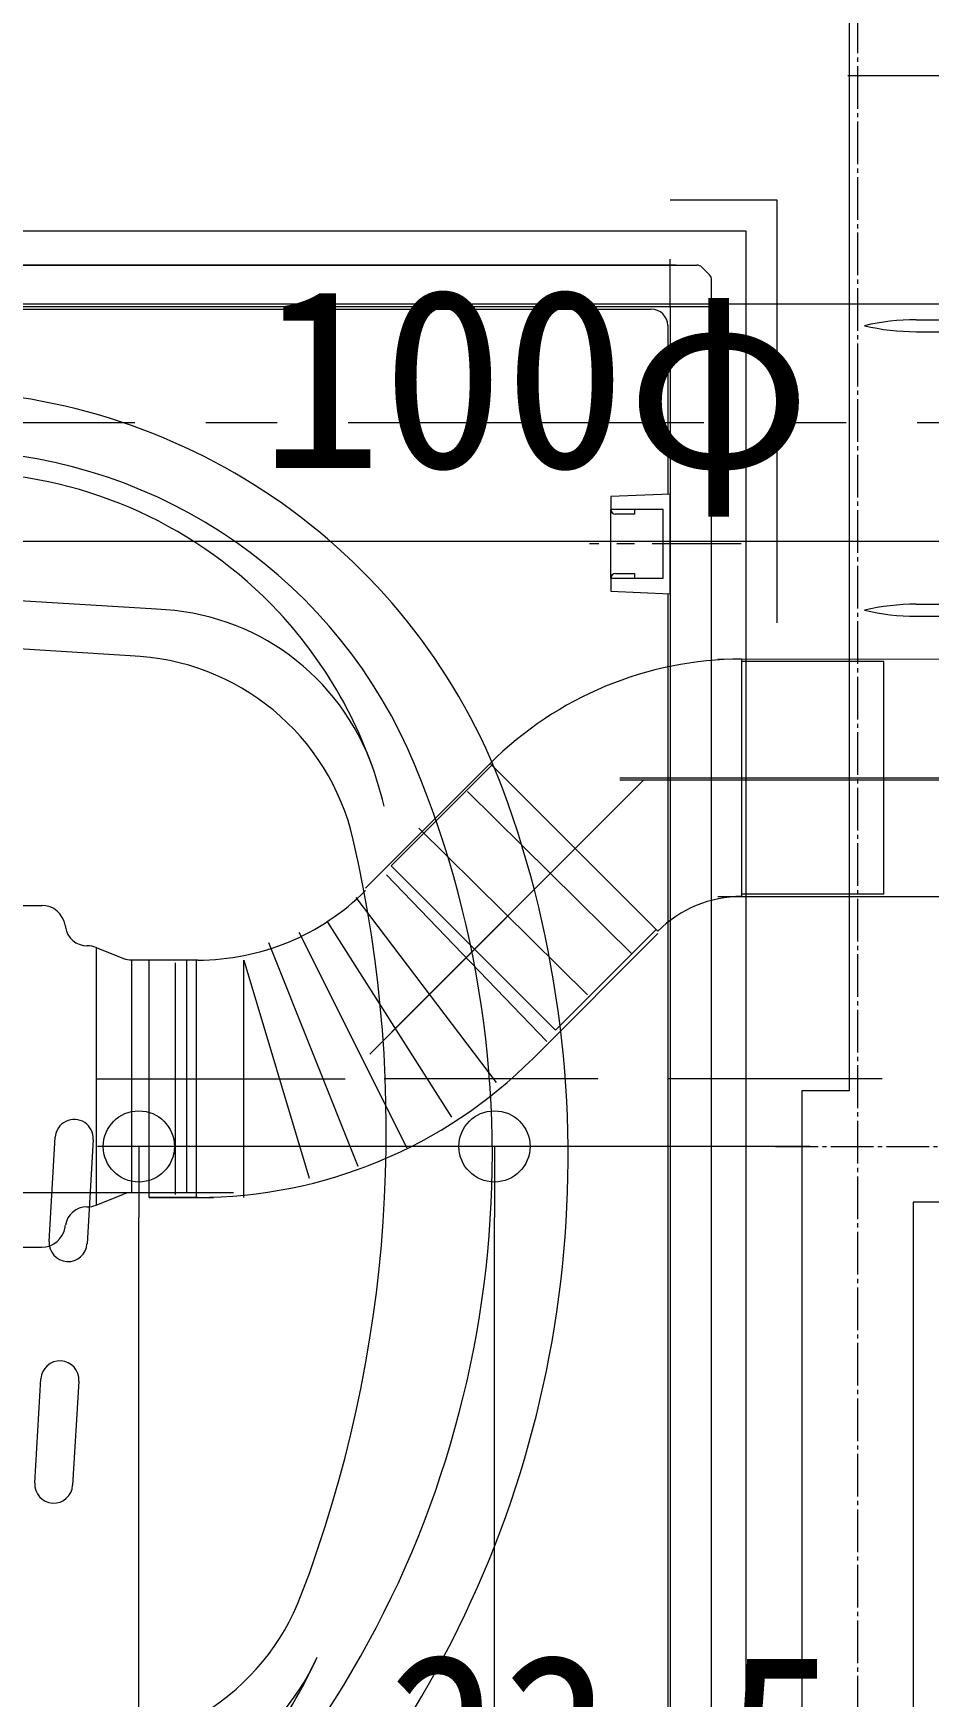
# Model space of a CAD drawing. Units: millimetres at full size, sheet at 1:30. Extents: x -17796 to 21385, y -23279 to 7734.
# Drawn here: x -14157 to -13780, y 1765 to 2467 of the extents above; entities that cross this region are included whole.
import ezdxf
from ezdxf.enums import TextEntityAlignment as Align

# ---------------------------------------------------------------- set-up
doc = ezdxf.new("R2010")
doc.units = ezdxf.units.MM
doc.header["$LTSCALE"] = 30
for name, pattern in [('CHAIN1', [8, 5, -1, 1, -1]), ('CHAIN2', [12, 9, -1, 1, -1]), ('DASHED3', [4, 3, -1]), ('LONG_DASHED_DOUBLE_DOTTED', [17, 12, -1.5, 0.25, -1.5, 0.25, -1.5]), ('USER2', [2, 1.25, -0.25, 0.25, -0.25]), ('USER4', [0.78, 0.6, -0.06, 0.06, -0.06])]:
    doc.linetypes.add(name, pattern=pattern)
for name, color, linetype, lineweight in [('0-1_(W)電灯', 253, 'Continuous', 18), ('6-0_補助線1', 134, 'Continuous', 9), ('E-0_通り芯', 134, 'Continuous', 9), ('E-1_補助芯', 134, 'DASHED3', 9)]:
    doc.layers.add(name, color=color, linetype=linetype, lineweight=lineweight)
doc.styles.add('ＭＳ ゴシック', font='')
doc.styles.get('ＭＳ ゴシック').set_extended_font_data('MS Gothic')

# ---------------------------------------------------------------- blocks, each defined once
blk = doc.blocks.new('BS(2)')
at = {"layer": '6-0_補助線1'}
for p, q in [((223.37, 113.62), (265.24, 113.62)), ((275.11, 105.21), (275.25, 104.37)), ((284.34, 96.61), (284.48, 96.61)), ((288.2, 95.89), (288.2, -12.76)), ((288.2, 95.89), (299.77, 91.26)), ((303.19, -7.47), (303.19, 90.61)), ((303.19, 90.61), (326.43, 90.61)), ((326.43, -7.47), (326.43, 90.61)), ((284.34, -13.47), (284.48, -13.47)), ((288.2, -12.76), (299.77, -8.13)), ((303.19, -7.47), (326.43, -7.47)), ((223.37, -30.48), (265.24, -30.48))]:
    blk.add_line(p, q, dxfattribs=at)
at = {"layer": '6-0_補助線1', "linetype": 'CHAIN2'}
blk.add_line((-236.21, -7.37), (346.16, -7.37), dxfattribs=at)
at = {"layer": '6-0_補助線1'}
for centre, major_axis, start_param, end_param in [((265.24, 103.61), (0, 10.01), 4.872034, 6.283185), ((284.34, 105.82), (0, 9.21), 1.728347, 3.141593), ((284.48, 86.6), (0, 10.01), 5.902686, 6.283185), ((303.19, 99.81), (0, 9.21), 2.761093, 3.141593), ((284.34, -22.68), (0, 9.21), 6.283185, 7.696431), ((284.48, -3.46), (0, 10.01), 3.141593, 3.522092), ((303.19, -16.67), (0, 9.21), 6.283185, 6.663685), ((265.24, -20.48), (0, 10.01), 3.141593, 4.552744), ((-120.01, 41.57), (0, 400.3), 4.552726, 4.554838)]:
    blk.add_ellipse(centre, major_axis=major_axis, ratio=0.999783, start_param=start_param, end_param=end_param, dxfattribs=at)

msp = doc.modelspace()

# ---------------------------------------------------------------- linework, layer by layer
at = {"layer": '0-1_(W)電灯', "color": 54, "linetype": 'USER4'}
for p, q in [((-13809.72, 3482.42), (-13809.72, 452.42)), ((-13844.3, 1997.42), (-12759.72, 1997.42))]:
    msp.add_line(p, q, dxfattribs=at)
at = {"layer": '0-1_(W)電灯', "color": 4}
msp.add_line((-13783.72, 2448.77), (-13813.72, 2448.77), dxfattribs=at)
at = {"layer": '0-1_(W)電灯', "color": 7}
for p, q in [((-13753.72, 2448.77), (-13783.72, 2448.77)), ((-14112.79, 1997.42), (-14112.79, 1967.42)), ((-13962.79, 1997.42), (-13962.79, 1967.42))]:
    msp.add_line(p, q, dxfattribs=at)
at = {"layer": '0-1_(W)電灯', "linetype": 'LONG_DASHED_DOUBLE_DOTTED'}
msp.add_line((-13888.72, 2396.42), (-13843.72, 2396.42), dxfattribs=at)
at = {"layer": '0-1_(W)電灯'}
for p, q in [((-13843.72, 2396.42), (-13843.72, 2218.08)), ((-15120.72, 2383.42), (-13856.72, 2383.42)), ((-13856.72, 2383.42), (-13856.72, 1338.82)), ((-13888.72, 2351.42), (-13888.72, 2371.42)), ((-15099.98, 2368.92), (-13877.47, 2368.92)), ((-13886.22, 2368.92), (-15091.22, 2368.92)), ((-13875.35, 2368.04), (-13872.1, 2364.8)), ((-13871.22, 1712.42), (-13871.22, 2362.67)), ((-15080.72, 2350.41), (-13896.73, 2350.41)), ((-14288.72, 2351.42), (-13888.72, 2351.42)), ((-13888.72, 2351.42), (-13868.72, 2351.42)), ((-13888.72, 2351.42), (-13888.72, 1551.42)), ((-13871.22, 1712.42), (-13871.22, 2353.89)), ((-13889.73, 2343.41), (-13889.73, 2272.38)), ((-13784.99, 2345.91), (-13764.74, 2345.91)), ((-13784.99, 2340.86), (-13764.74, 2340.86)), ((-13903.72, 2265.92), (-13913.72, 2265.92)), ((-13913.72, 2236.92), (-13913.72, 2265.92)), ((-13903.72, 2263.92), (-13911.72, 2263.92)), ((-14105.27, 2223.84), (-14465.83, 2246.33)), ((-13913.72, 2236.92), (-13903.72, 2236.92)), ((-13913.72, 2236.92), (-13913.72, 2231.42)), ((-13913.72, 2231.42), (-13888.72, 2230.42)), ((-13889.73, 2230.46), (-13889.73, 1722.38)), ((-14116.41, 2204.2), (-14467.68, 2226.42)), ((-13784.99, 2225.98), (-13764.74, 2225.98)), ((-13784.99, 2220.93), (-13764.74, 2220.93)), ((-14150.62, 1957.38), (-14148.01, 2001.3)), ((-14132.04, 2000.35), (-14134.65, 1956.43)), ((-14156.68, 1855.57), (-14154.07, 1899.49)), ((-14138.1, 1898.54), (-14140.71, 1854.62))]:
    msp.add_line(p, q, dxfattribs=at)
at = {"layer": '0-1_(W)電灯', "linetype": 'USER2'}
msp.add_line((-13858.72, 2251.42), (-13922.72, 2251.42), dxfattribs=at)
at = {"layer": '0-1_(W)電灯', "color": 30}
msp.add_line((-13833.22, 2020.92), (-13833.22, 1351.42), dxfattribs=at)
at = {"layer": '0-1_(W)電灯', "color": 6}
for p, q in [((-13829.72, 1997.42), (-14130.29, 1997.42)), ((-13829.72, 1997.42), (-13980.29, 1997.42)), ((-14112.79, 482.42), (-14112.79, 1967.42)), ((-13962.79, 1360.42), (-13962.79, 1967.42))]:
    msp.add_line(p, q, dxfattribs=at)
at = {"layer": '0-1_(W)電灯', "color": 30}
for points in [[(-13813.22, 3381.92), (-13813.22, 2020.92), (-13833.22, 2020.92)], [(-12783.22, 1973.92), (-13786.22, 1973.92), (-13786.22, 1351.42)]]:
    msp.add_lwpolyline(points, dxfattribs=at)
at = {"layer": '0-1_(W)電灯'}
for points in [[(-13888.72, 2230.42), (-13888.72, 2272.42), (-13913.72, 2271.42), (-13913.72, 2265.92)], [(-13891.72, 2236.92), (-13891.72, 2265.92), (-13903.72, 2265.92), (-13903.72, 2263.92)], [(-13911.72, 2238.92), (-13903.72, 2238.92), (-13903.72, 2236.92), (-13891.72, 2236.92)]]:
    msp.add_lwpolyline(points, dxfattribs=at)
at = {"layer": '0-1_(W)電灯', "color": 7}
for centre in [(-14112.79, 1997.42), (-13962.79, 1997.42)]:
    msp.add_circle(centre, 15, dxfattribs=at)
at = {"layer": '0-1_(W)電灯'}
for centre, radius, start, end in [((-13877.47, 2365.92), 3, 45, 90), ((-13874.22, 2362.67), 3, 0, 45), ((-13896.73, 2343.41), 7, 0, 90), ((-13784.99, 2250.91), 95, 90, 103.23955), ((-13784.99, 2435.86), 95, 256.76045, 270), ((-14202.46, 2056.12), 260, 19.34925, 87.8804), ((-14194.94, 2075.85), 215, 22.41218, 87.83036), ((-14189.72, 2095.67), 186, 43.12049, 87.79741), ((-13911.72, 2265.92), 2, 180, 270), ((-13911.72, 2236.92), 2, 90, 180), ((-14108.48, 2123.89), 100, 19.15935, 88.16182), ((-14189.72, 2095.67), 186, 14.05153, 43.12049), ((-13784.99, 2130.98), 95, 90, 103.23955), ((-13784.99, 2315.93), 95, 256.76045, 270), ((-14119.8, 2104.26), 100, 12.91569, 88.06149), ((-14393.7, 1993.88), 430, 323.0138, 22.41218), ((-14381.72, 1993.17), 450, 327.16265, 19.34925), ((-14558.41, 2003.67), 550, 339.1988, 12.91569), ((-14140.03, 2000.83), 8, 356.59844, 176.59844), ((-14142.64, 1956.9), 8, 176.59844, 356.59844), ((-14146.08, 1899.02), 8, 356.59681, 176.59681), ((-14148.69, 1855.09), 8, 176.59681, 356.59681), ((-14137.74, 1843.87), 100, 265.08919, 339.1988), ((-14128.89, 1823.02), 100, 264.94021, 335.89913), ((-14216.06, 1862.01), 195.5, 309.61717, 335.89913)]:
    msp.add_arc(centre, radius, start, end, dxfattribs=at)
at = {"layer": 'E-0_通り芯'}
for p, q in [((-14644.51, 2352.57), (-13557.18, 2352.57)), ((-14644.51, 2252.57), (-13557.18, 2252.57)), ((-13858.56, 2202.8), (-13858.56, 2102.8)), ((-13798.56, 2201.8), (-13858.56, 2201.8)), ((-13798.56, 2103.8), (-13798.56, 2201.8)), ((-14017.23, 2106.26), (-13964.62, 2158.87)), ((-14006.34, 2115.74), (-13963.92, 2158.16)), ((-13964.62, 2158.87), (-13893.91, 2088.16)), ((-13974.12, 2147.01), (-13904.71, 2078.45)), ((-13994.69, 2131.58), (-13923.56, 2061.31)), ((-14008.4, 2111.87), (-13940.7, 2041.6)), ((-14006.34, 2115.74), (-13937.05, 2046.44)), ((-13798.56, 2103.8), (-13858.56, 2103.8)), ((-14021.26, 2102.3), (-13962.13, 2024.32)), ((-13868.56, 2102.81), (-13089.72, 2102.93)), ((-14033.25, 2092.02), (-13980.98, 2009.75)), ((-14058.11, 2083.45), (-14020.4, 1989.18)), ((-14045.25, 2087.73), (-13999.83, 1996.89)), ((-13946.52, 2034.55), (-13893.91, 2087.16)), ((-13937.05, 2046.44), (-13894.62, 2088.87)), ((-14108.48, 1975.97), (-14108.48, 2075.97)), ((-14087.94, 2075.97), (-14108.48, 2075.97)), ((-14088.48, 1975.97), (-14088.48, 2075.97)), ((-14068.48, 1975.97), (-14068.48, 2075.97)), ((-14068.48, 1975.97), (-14068.48, 2075.97)), ((-14068.48, 2075.97), (-14040.97, 1984.04)), ((-14097.46, 2074.77), (-14097.46, 1977.17)), ((-14108.48, 1975.97), (-14081.35, 1975.97)), ((-14087.94, 1975.97), (-14108.48, 1975.97))]:
    msp.add_line(p, q, dxfattribs=at)
at = {"layer": 'E-0_通り芯', "linetype": 'CHAIN1'}
for p, q in [((-14744.51, 2302.57), (-13457.18, 2302.57)), ((-13909.98, 2152.8), (-12999.98, 2152.93)), ((-13899.98, 2151.8), (-14025.81, 2025.97)), ((-14130.8, 2025.97), (-14025.81, 2025.97))]:
    msp.add_line(p, q, dxfattribs=at)
at = {"layer": 'E-0_通り芯', "linetype": 'CHAIN2'}
for p, q in [((-14015.42, 2036.36), (-13899.98, 2151.8)), ((-13729.42, 2151.8), (-13909.98, 2151.8))]:
    msp.add_line(p, q, dxfattribs=at)
at = {"layer": 'E-0_通り芯'}
msp.add_lwpolyline([(-13868.56, 2202.81), (-13089.72, 2202.93), (-13089.72, 2102.93)], dxfattribs=at)
for centre, radius, start, end in [((-13858.56, 2052.8), 150, 90, 135), ((-14087.94, 2175.97), 100, 270, 315), ((-13858.56, 2052.8), 50, 90, 135), ((-14087.94, 2175.97), 200, 270, 315)]:
    msp.add_arc(centre, radius, start, end, dxfattribs=at)
at = {"layer": 'E-1_補助芯'}
msp.add_line((-13679.27, 2025.97), (-14025.81, 2025.97), dxfattribs=at)

# ---------------------------------------------------------------- block references
at = {"layer": 'E-0_通り芯'}
msp.add_blockref('BS(2)', (-14419, 1985.43), dxfattribs=at)

# ---------------------------------------------------------------- texts
at = {"layer": '0-1_(W)電灯', "color": 9, "style": 'ＭＳ ゴシック', "width": 0.9}
msp.add_text('23.5', height=76.97, dxfattribs=at).set_placement((-14007.69, 1683.55), align=Align.BOTTOM_LEFT)
at = {"layer": 'E-0_通り芯', "style": 'ＭＳ ゴシック'}
msp.add_text('100φ', height=75.66, dxfattribs=at).set_placement((-14061.67, 2260.77), align=Align.BOTTOM_LEFT)

doc.saveas('drawing.dxf')
